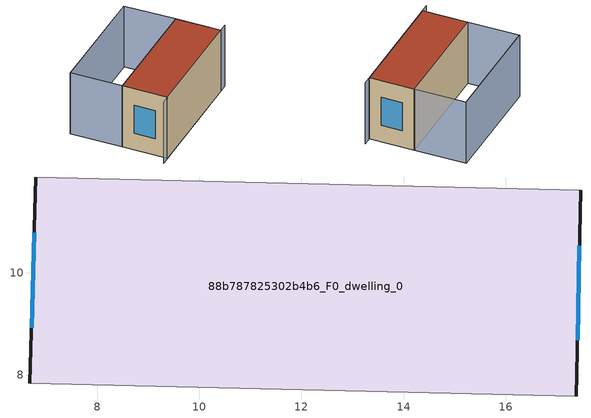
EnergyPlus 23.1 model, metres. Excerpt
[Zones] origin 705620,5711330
88b787825302b4b6_F0_dwelling_0
 floor ground (EU_floor_Construction): 17.47,11.62 17.39,7.58 6.68,7.83 6.79,11.88 z0
 wall outside (EU_wall_Construction): 17.39,7.58 17.47,11.62 / 6.79,11.88 6.68,7.83 z0:6
 wall adiabatic (EU_wall_Construction): 17.47,11.62 6.79,11.88 / 6.68,7.83 17.39,7.58 z0:6
 window (EU_Window_Construction): 17.41,8.68 17.45,10.53 / 6.76,10.78 6.71,8.92 z1.62:4.38
 roof outside (EU_roof_Construction): 17.39,7.58 17.47,11.62 6.79,11.88 6.68,7.83 z6
shading: 5.92,7.85 18.15,7.57 / 17.56,16.23 6.94,16.5 / 17.47,11.62 6.79,11.88 / 6.79,11.88 6.91,16.51 / 6.91,16.51 17.58,16.25 / 17.58,16.25 17.47,11.62 z0:6
[Building]
EU S2 Campaign: North Axis=0; Terrain=City; Solar Distribution=FullExterior
[Site:Location]
London: Latitude=51.5; Longitude=-0.5; Time Zone=0; Elevation=25
[SizingPeriod:WeatherFileDays]
AnnualSizingPeriod: Begin Month=1; Begin Day of Month=1; End Month=12; End Day of Month=31; Day of Week for Start Day=Monday; Use Weather File Daylight Saving Period=No; Use Weather File Rain and Snow Indicators=No
[MATERIAL]
EU_InternalMass_Material: Roughness=MediumRough; Thickness=0.1; Conductivity=1; Density=1800; Specific Heat=900; Thermal Absorptance=0.9; Solar Absorptance=0.7; Visible Absorptance=0.7
[MATERIAL:NOMASS] Roughness=MediumRough; Thermal Absorptance=0.9; Solar Absorptance=0.7; Visible Absorptance=0.7
Name | Thermal Resistance
EU_wall_NoMass | 0.727863
EU_roof_NoMass | 0.773354
EU_floor_NoMass | 1.79329
[WINDOWMATERIAL:SIMPLEGLAZINGSYSTEM]
EU_Window_SimpleGlazing: UFactor=2.58614; Solar Heat Gain Coefficient=0.76; Visible Transmittance=0.76
[CONSTRUCTION]
EU_wall_Construction: EU_wall_NoMass
EU_roof_Construction: EU_roof_NoMass
EU_floor_Construction: EU_floor_NoMass
EU_InternalMass_Construction: EU_InternalMass_Material
EU_Window_Construction: EU_Window_SimpleGlazing
[ZONE]
88b787825302b4b6_F0_dwelling_0: Type=1; Multiplier=1; Ceiling Height=autocalculate; Volume=259.419; Floor Area=autocalculate; Part of Total Floor Area=Yes
[INTERNALMASS]
88b787825302b4b6_F0_dwelling_0_EU_InternalMass: Construction=EU_InternalMass_Construction; Zone or ZoneList=88b787825302b4b6_F0_dwelling_0; Surface Area=43.2367
[OTHEREQUIPMENT]
EU_Step8_InternalGain_88b787825302b4b6_F0_dwelling_0_f000: Fuel Type=Electricity; Zone or ZoneList or Space or SpaceList=88b787825302b4b6_F0_dwelling_0; Schedule=EU_Step8_GainSchedule_88b787825302b4b6_F0_dwelling_0_f000; Design Level Calculation Method=Watts/Area; Power per Zone Floor Area=1; Fraction Latent=0; Fraction Radiant=0; Fraction Lost=0; Carbon Dioxide Generation Rate=0; EndUse Subcategory=EU_Step8_InternalGains
[ZONEVENTILATION:DESIGNFLOWRATE]
EU_ConstantAir_88b787825302b4b6_F0_dwelling_0: Zone or ZoneList or Space or SpaceList=88b787825302b4b6_F0_dwelling_0; Schedule=EU_AlwaysOn; Design Flow Rate Calculation Method=AirChanges/Hour; Air Changes per Hour=0.484901; Ventilation Type=Natural; Fan Pressure Rise=0; Fan Total Efficiency=1; Constant Term Coefficient=1; Temperature Term Coefficient=0; Velocity Term Coefficient=0; Velocity Squared Term Coefficient=0; Minimum Indoor Temperature=-100; Maximum Indoor Temperature=100; Delta Temperature=-100; Minimum Outdoor Temperature=-100; Maximum Outdoor Temperature=100; Maximum Wind Speed=40
[HVACTEMPLATE:THERMOSTAT]
EU_HeatOnly_88b787825302b4b6_F0_dwelling_0: Constant Heating Setpoint=20; Constant Cooling Setpoint=50
[HVACTEMPLATE:ZONE:IDEALLOADSAIRSYSTEM]
88b787825302b4b6_F0_dwelling_0: Template Thermostat=EU_HeatOnly_88b787825302b4b6_F0_dwelling_0; System Availability Schedule=EU_AlwaysOn; Maximum Heating Supply Air Temperature=50; Minimum Cooling Supply Air Temperature=13; Maximum Heating Supply Air Humidity Ratio=0.0156; Minimum Cooling Supply Air Humidity Ratio=0.0077; Heating Limit=NoLimit; Cooling Limit=NoLimit; Heating Availability Schedule=EU_AlwaysOn; Cooling Availability Schedule=EU_CoolingOff; Dehumidification Control Type=ConstantSensibleHeatRatio; Cooling Sensible Heat Ratio=0.7; Dehumidification Setpoint=60; Humidification Control Type=None; Humidification Setpoint=30; Outdoor Air Method=None; Outdoor Air Flow Rate per Person=0.00944; Outdoor Air Flow Rate per Zone Floor Area=0; Outdoor Air Flow Rate per Zone=0; Demand Controlled Ventilation Type=None; Outdoor Air Economizer Type=NoEconomizer; Heat Recovery Type=None; Sensible Heat Recovery Effectiveness=0.7; Latent Heat Recovery Effectiveness=0.65
[SIZING:ZONE]
88b787825302b4b6_F0_dwelling_0: Zone Cooling Design Supply Air Temperature Input Method=SupplyAirTemperature; Zone Cooling Design Supply Air Temperature=13; Zone Heating Design Supply Air Temperature Input Method=SupplyAirTemperature; Zone Heating Design Supply Air Temperature=50; Zone Cooling Design Supply Air Humidity Ratio=0.008; Zone Heating Design Supply Air Humidity Ratio=0.008; Cooling Design Air Flow Method=DesignDay; Cooling Design Air Flow Rate=0; Cooling Minimum Air Flow per Zone Floor Area=0.000762; Cooling Minimum Air Flow=0; Cooling Minimum Air Flow Fraction=0.2; Heating Design Air Flow Method=DesignDay; Heating Design Air Flow Rate=0; Heating Maximum Air Flow per Zone Floor Area=0.002032; Heating Maximum Air Flow=0.141576; Heating Maximum Air Flow Fraction=0.3; Account for Dedicated Outdoor Air System=No; Dedicated Outdoor Air System Control Strategy=NeutralSupplyAir; Dedicated Outdoor Air Low Setpoint Temperature for Design=autosize; Dedicated Outdoor Air High Setpoint Temperature for Design=autosize; Zone Load Sizing Method=Sensible Load Only No Latent Load; Zone Latent Cooling Design Supply Air Humidity Ratio Input Method=HumidityRatioDifference; Zone Cooling Design Supply Air Humidity Ratio Difference=0.005; Zone Latent Heating Design Supply Air Humidity Ratio Input Method=HumidityRatioDifference; Zone Humidification Design Supply Air Humidity Ratio Difference=0.005
[SCHEDULE:CONSTANT]
Name | Hourly Value
EU_AlwaysOn | 1
EU_CoolingOff | 0
[SCHEDULE:FILE]
EU_Step8_GainSchedule_88b787825302b4b6_F0_dwelling_0_f000: File=../../schedules/88b787825302b4b6/88b787825302b4b6_F0_dwelling_0_f000_gain.csv; Column Number=1; Rows to Skip at Top=0; Number of Hours of Data=8760; Column Separator=Comma; Interpolate to Timestep=No; Minutes per Item=60; Adjust Schedule for Daylight Savings=Yes
